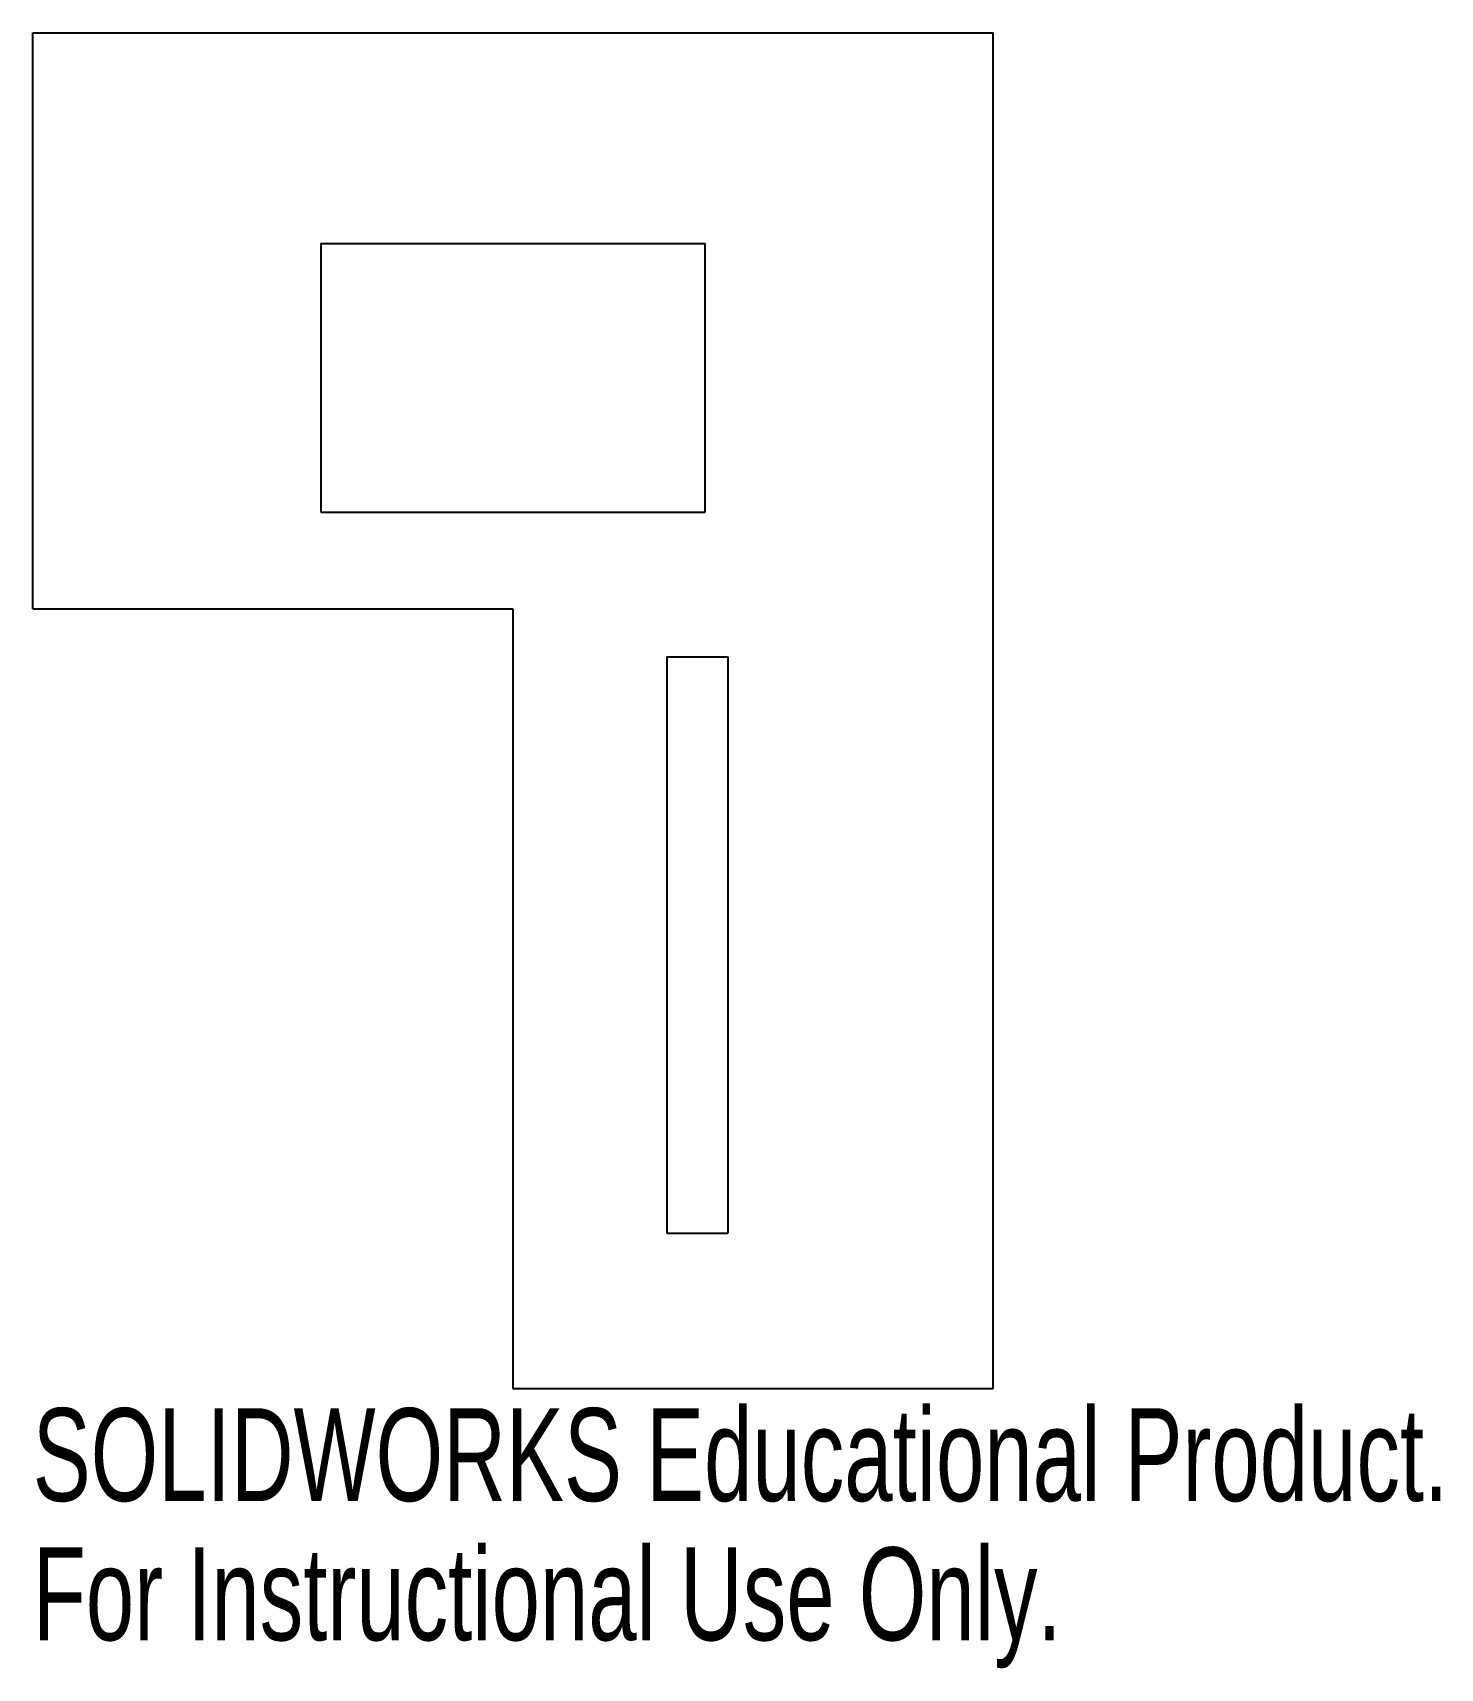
# Model space of a CAD drawing. Header units: millimetres. Extents: x 0 to 73.3, y -55.2 to 30.
import ezdxf

# ---------------------------------------------------------------- set-up
doc = ezdxf.new("R2010")
doc.units = ezdxf.units.MM
doc.styles.add('SLDTEXTSTYLE0', font='TXT', dxfattribs={"width": 0.7})

msp = doc.modelspace()

# ---------------------------------------------------------------- linework, layer by layer
at = {"color": 7, "linetype": 'Continuous', "lineweight": 25}
for p, q in [((0, 30), (50, 30)), ((0, 0), (0, 30)), ((50, -40.598), (50, 30)), ((15, 19.03), (15, 5.03)), ((15, 19.03), (35, 19.03)), ((35, 5.03), (35, 19.03)), ((15, 5.03), (35, 5.03)), ((0, 0), (25, 0)), ((25, 0), (25, -40.598)), ((33, -2.5), (36.175, -2.5)), ((33, -2.5), (33, -32.5)), ((36.175, -2.5), (36.175, -32.5)), ((33, -32.5), (36.175, -32.5)), ((25, -40.598), (50, -40.598))]:
    msp.add_line(p, q, dxfattribs=at)

# ---------------------------------------------------------------- texts
at = {"color": 7, "linetype": 'Continuous', "char_height": 4.83362, "attachment_point": 1, "style": 'SLDTEXTSTYLE0'}
for s, insert in [('SOLIDWORKS Educational Product.', (0, -41.618)), ('For Instructional Use Only.', (0, -48.868))]:
    msp.add_mtext(s, dxfattribs=dict(at, insert=insert))

doc.saveas('drawing.dxf')
